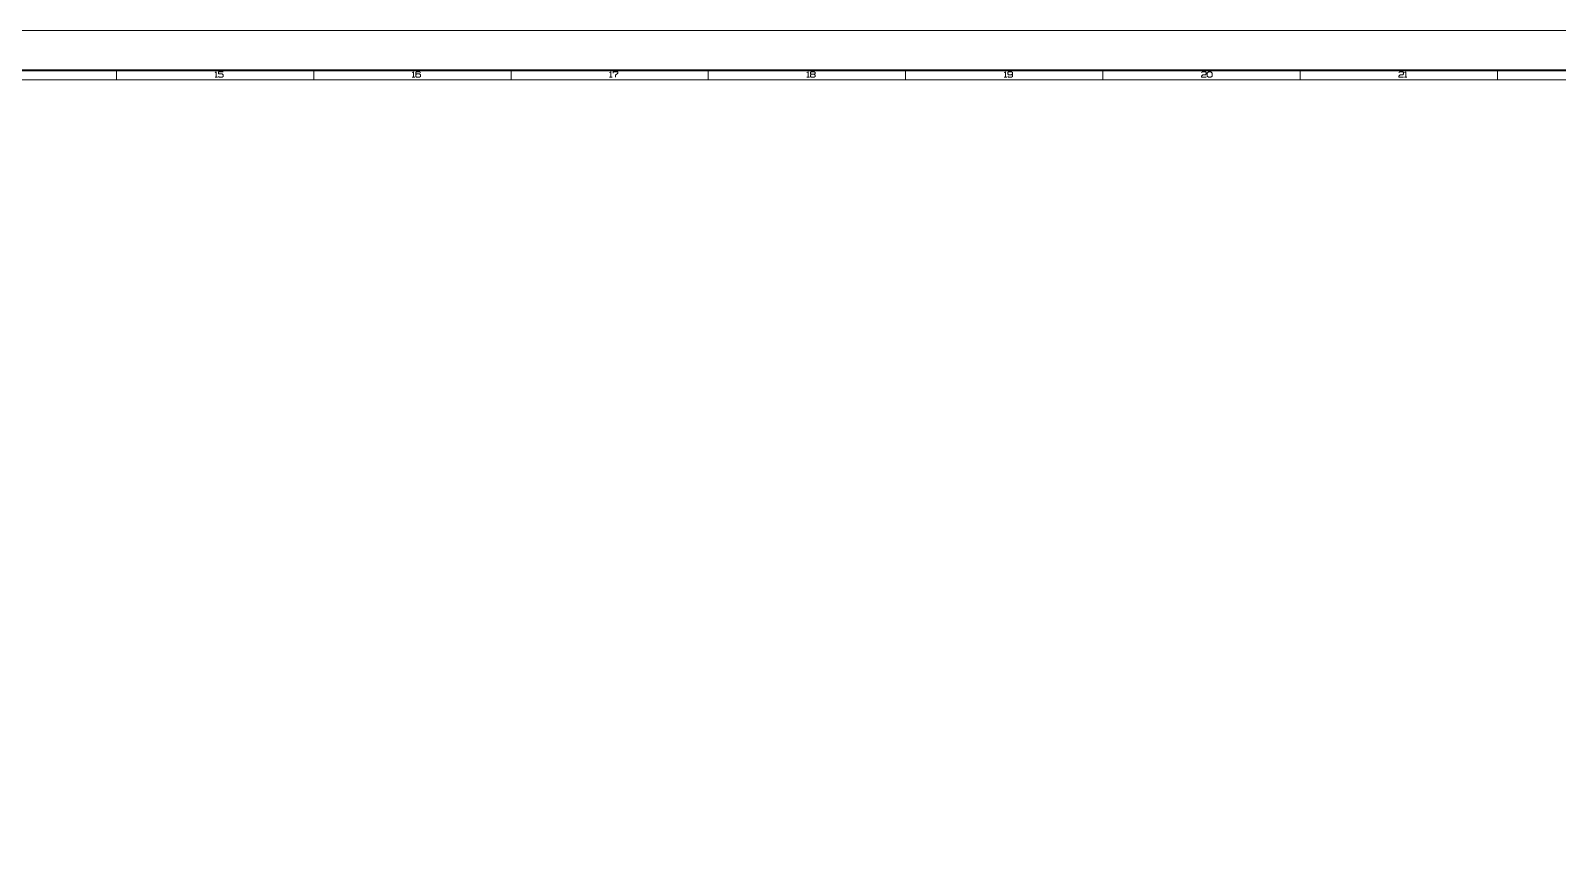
# Model space of a CAD drawing. Header units: millimetres. Extents: x 0 to 174, y 0 to 33.
# Drawn here: x 54.19 to 84.66, y 16.56 to 33.11 of the extents above; entities that cross this region are included whole.
import ezdxf

# ---------------------------------------------------------------- set-up
doc = ezdxf.new("R2010")
doc.units = ezdxf.units.MM
doc.layers.add('PDF2_형상', color=7, linetype='Continuous', true_color=0x405f80)

msp = doc.modelspace()

# ---------------------------------------------------------------- linework, layer by layer
at = {"layer": 'PDF2_형상', "color": 7, "lineweight": 13}
for points in [[(0, 0), (0, 33.11), (173.622, 33.11), (173.622, 0)], [(0.984, 0.984), (0.984, 32.126), (172.638, 32.126), (172.638, 0.984)], [(69.77, 32.288), (69.829, 32.288), (69.846, 32.271), (69.846, 32.254), (69.829, 32.237), (69.77, 32.237), (69.753, 32.254), (69.753, 32.271)], [(77.695, 32.288), (77.746, 32.288), (77.771, 32.262), (77.771, 32.203), (77.746, 32.178), (77.695, 32.178), (77.67, 32.203), (77.67, 32.262)]]:
    msp.add_lwpolyline(points, close=True, dxfattribs=at)
at = {"layer": 'PDF2_형상', "color": 7, "lineweight": 35}
msp.add_lwpolyline([(0.787, 0.787), (0.787, 32.323), (172.835, 32.323), (172.835, 0.787)], close=True, dxfattribs=at)
at = {"layer": 'PDF2_형상', "color": 7, "lineweight": 13}
for points in [[(55.906, 32.126), (55.906, 32.323)], [(59.843, 32.126), (59.843, 32.323)], [(63.78, 32.126), (63.78, 32.323)], [(67.717, 32.126), (67.717, 32.323)], [(71.654, 32.126), (71.654, 32.323)], [(75.591, 32.126), (75.591, 32.323)], [(79.527, 32.126), (79.527, 32.323)], [(83.465, 32.126), (83.465, 32.323)], [(57.874, 32.271), (57.899, 32.288), (57.899, 32.178)], [(57.874, 32.178), (57.925, 32.178)], [(58.035, 32.288), (57.942, 32.288), (57.942, 32.246), (58.018, 32.246), (58.035, 32.229), (58.035, 32.195), (58.018, 32.178), (57.959, 32.178), (57.942, 32.195)], [(61.811, 32.271), (61.836, 32.288), (61.836, 32.178)], [(61.811, 32.178), (61.862, 32.178)], [(61.972, 32.271), (61.955, 32.288), (61.896, 32.288), (61.879, 32.271), (61.879, 32.195), (61.896, 32.178), (61.955, 32.178), (61.972, 32.195), (61.972, 32.229), (61.955, 32.246), (61.896, 32.246), (61.879, 32.229)], [(65.748, 32.271), (65.773, 32.288), (65.773, 32.178)], [(65.748, 32.178), (65.799, 32.178)], [(65.816, 32.262), (65.816, 32.288), (65.909, 32.288), (65.909, 32.262), (65.867, 32.22), (65.867, 32.178)], [(69.685, 32.271), (69.71, 32.288), (69.71, 32.178)], [(69.685, 32.178), (69.736, 32.178)], [(69.77, 32.237), (69.753, 32.22), (69.753, 32.195), (69.77, 32.178), (69.829, 32.178), (69.846, 32.195), (69.846, 32.22), (69.829, 32.237)], [(73.622, 32.271), (73.647, 32.288), (73.647, 32.178)], [(73.622, 32.178), (73.673, 32.178)], [(73.783, 32.246), (73.766, 32.229), (73.707, 32.229), (73.69, 32.246), (73.69, 32.271), (73.707, 32.288), (73.766, 32.288), (73.783, 32.271), (73.783, 32.195), (73.766, 32.178), (73.707, 32.178), (73.69, 32.195)], [(77.559, 32.271), (77.576, 32.288), (77.635, 32.288), (77.652, 32.271), (77.652, 32.246), (77.635, 32.229), (77.584, 32.229), (77.559, 32.203), (77.559, 32.178), (77.652, 32.178)], [(81.496, 32.271), (81.513, 32.288), (81.572, 32.288), (81.589, 32.271), (81.589, 32.246), (81.572, 32.229), (81.521, 32.229), (81.496, 32.203), (81.496, 32.178), (81.589, 32.178)], [(81.607, 32.271), (81.632, 32.288), (81.632, 32.178)], [(81.607, 32.178), (81.657, 32.178)]]:
    msp.add_lwpolyline(points, dxfattribs=at)

doc.saveas('drawing.dxf')
